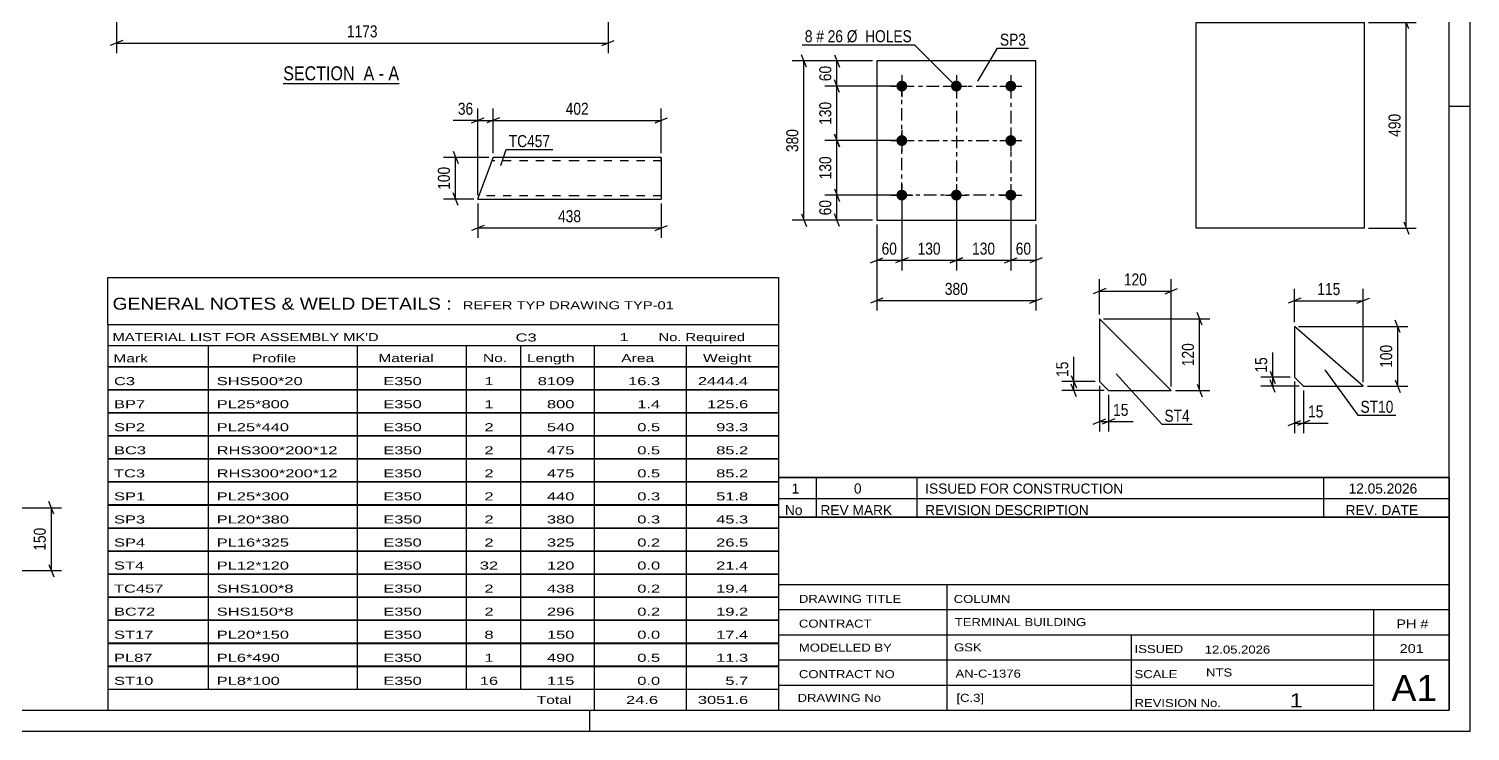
# Model space of a CAD drawing. Header units: millimetres. Extents: x 0 to 594, y 0 to 420.
# Drawn here: x 250.2 to 594, y 0 to 167.6 of the extents above; entities that cross this region are included whole.
import ezdxf

# ---------------------------------------------------------------- set-up
doc = ezdxf.new("R2010")
doc.units = ezdxf.units.MM
doc.linetypes.add('DXK_LINE_DOT2', pattern=[3.9198, 1.9599, -1.9599])
doc.linetypes.add('DXK_LINE_DOT3', pattern=[5.9187, 2.979, -0.9799, 0.9799, -0.9799])
doc.styles.add('Arial Narrow', font='ARIALN.TTF', dxfattribs={"height": 0.2})

# ---------------------------------------------------------------- blocks, each defined once
blk = doc.blocks.new('Unknown-681868596-1134')
at = {"color": 5, "linetype": 'Continuous'}
for p, q in [((594, 0), (594, 420)), ((589, 5), (589, 415)), ((594, 149), (589, 149)), ((5, 5), (589, 5)), ((384, 0), (384, 5)), ((0, 0), (594, 0))]:
    blk.add_line(p, q, dxfattribs=at)
blk = doc.blocks.new('Unknown-681868596-17 - 1250')
at = {"color": 6, "linetype": 'Continuous'}
blk.add_line((310.87, 154.53), (338.52, 154.53), dxfattribs=at)
at = {"color": 0, "linetype": 'Continuous'}
blk.add_wipeout([(328.98, 155.28), (328.98, 158.78), (310.87, 158.78), (310.87, 155.28)], dxfattribs=at)
at = {"color": 7, "linetype": 'Continuous', "style": 'Arial Narrow'}
blk.add_text('SECTION ', height=3.34, dxfattribs=at).set_placement((310.87, 155.28))
at = {"color": 0, "linetype": 'Continuous'}
blk.add_wipeout([(332.59, 155.28), (332.59, 158.78), (330.03, 158.78), (330.03, 155.28)], dxfattribs=at)
blk.add_wipeout([(334.91, 155.28), (334.91, 158.78), (333.64, 158.78), (333.64, 155.28)], dxfattribs=at)
at = {"color": 7, "linetype": 'Continuous', "style": 'Arial Narrow'}
blk.add_text('A', height=3.34, dxfattribs=at).set_placement((330.03, 155.28))
at = {"color": 0, "linetype": 'Continuous'}
blk.add_wipeout([(338.52, 155.28), (338.52, 158.78), (335.96, 158.78), (335.96, 155.28)], dxfattribs=at)
at = {"color": 7, "linetype": 'Continuous', "style": 'Arial Narrow'}
for s, p in [('A', (335.96, 155.28)), ('-', (333.64, 155.28))]:
    blk.add_text(s, height=3.34, dxfattribs=at).set_placement(p)
blk = doc.blocks.new('Part-681868596-7518 - 7517')
at = {"color": 2, "linetype": 'Continuous'}
for p, q in [((357.48, 127.37), (360.36, 135.3)), ((360.36, 135.3), (360.95, 136.9)), ((380.95, 136.9), (360.95, 136.9)), ((401.05, 136.9), (381.05, 136.9)), ((401.05, 136.9), (401.05, 126.9)), ((357.31, 126.9), (357.48, 127.37)), ((357.31, 126.9), (380.95, 126.9)), ((381.05, 126.9), (401.05, 126.9))]:
    blk.add_line(p, q, dxfattribs=at)
at = {"color": 7, "linetype": 'DXK_LINE_DOT2'}
for p, q in [((380.95, 136.1), (360.65, 136.1)), ((360.95, 136.9), (360.77, 136.43)), ((401.05, 136.1), (381.05, 136.1)), ((401.05, 136.43), (401.05, 136.9)), ((357.35, 127.02), (357.48, 127.37)), ((380.95, 127.7), (357.6, 127.7)), ((401.05, 127.7), (381.05, 127.7))]:
    blk.add_line(p, q, dxfattribs=at)
blk = doc.blocks.new('Part-681868596-5398 - 5397')
at = {"color": 2, "linetype": 'Continuous'}
for p, q in [((528.64, 120.04), (528.64, 169.04)), ((528.64, 169.04), (548.64, 169.04)), ((548.74, 169.04), (568.74, 169.04)), ((568.74, 169.04), (568.74, 120.04)), ((548.64, 120.04), (528.64, 120.04)), ((568.74, 120.04), (548.74, 120.04))]:
    blk.add_line(p, q, dxfattribs=at)
blk = doc.blocks.new('Part-681868596-5405 - 5404')
at = {"color": 2, "linetype": 'Continuous'}
for p, q in [((522.71, 81.25), (505.56, 98.39)), ((505.56, 98.39), (505.56, 83.39)), ((505.56, 83.39), (507.71, 81.25)), ((507.71, 81.25), (522.71, 81.25))]:
    blk.add_line(p, q, dxfattribs=at)
blk = doc.blocks.new('Part-681868596-5443 - 5442')
at = {"color": 2, "linetype": 'Continuous'}
for p, q in [((490.43, 159.9), (452.43, 159.9)), ((452.43, 159.9), (452.43, 121.9)), ((490.43, 121.9), (490.43, 159.9)), ((452.43, 121.9), (490.43, 121.9))]:
    blk.add_line(p, q, dxfattribs=at)
blk = doc.blocks.new('Bolt-681868596-5444 - 5442')
at = {"linetype": 'Continuous'}
for points in [[(458.43, 155.2, -1), (458.43, 152.6, -1)], [(471.43, 155.2, -1), (471.43, 152.6, -1)], [(484.43, 155.2, -1), (484.43, 152.6, -1)], [(458.43, 142.2, -1), (458.43, 139.6, -1)], [(484.43, 142.2, -1), (484.43, 139.6, -1)], [(458.43, 129.2, -1), (458.43, 126.6, -1)], [(471.43, 129.2, -1), (471.43, 126.6, -1)], [(484.43, 129.2, -1), (484.43, 126.6, -1)]]:
    blk.add_hatch(color=1, dxfattribs=at).paths.add_polyline_path(points)
at = {"color": 1, "linetype": 'Continuous'}
for p, q in [((458.43, 156.5), (458.43, 151.3)), ((471.43, 156.5), (471.43, 151.3)), ((484.43, 156.5), (484.43, 151.3)), ((455.83, 153.9), (461.03, 153.9)), ((468.83, 153.9), (474.03, 153.9)), ((481.83, 153.9), (487.03, 153.9)), ((458.43, 143.5), (458.43, 138.3)), ((484.43, 143.5), (484.43, 138.3)), ((455.83, 140.9), (461.03, 140.9)), ((481.83, 140.9), (487.03, 140.9)), ((455.83, 127.9), (461.03, 127.9)), ((458.43, 130.5), (458.43, 125.3)), ((468.83, 127.9), (474.03, 127.9)), ((471.43, 130.5), (471.43, 125.3)), ((481.83, 127.9), (487.03, 127.9)), ((484.43, 130.5), (484.43, 125.3))]:
    blk.add_line(p, q, dxfattribs=at)
blk = doc.blocks.new('Part-681868596-5488 - 5487')
at = {"color": 2, "linetype": 'Continuous'}
for p, q in [((552.08, 96.58), (552.08, 84.43)), ((568.5, 82.29), (552.08, 96.58)), ((554.22, 82.29), (552.08, 84.43)), ((554.22, 82.29), (568.5, 82.29))]:
    blk.add_line(p, q, dxfattribs=at)
blk = doc.blocks.new('Rectangle-681868596-6968 - 5442')
at = {"color": 1, "linetype": 'DXK_LINE_DOT3'}
blk.add_lwpolyline([(458.43, 153.9), (484.43, 153.9), (484.43, 127.9), (458.43, 127.9), (458.43, 153.9)], close=True, dxfattribs=at)
blk = doc.blocks.new('Line-681868596-6978 - 5442')
at = {"color": 1, "linetype": 'DXK_LINE_DOT3'}
blk.add_line((471.43, 153.9), (471.43, 127.9), dxfattribs=at)
blk = doc.blocks.new('Line-681868596-6985 - 5442')
at = {"color": 1, "linetype": 'DXK_LINE_DOT3'}
blk.add_line((458.43, 140.9), (484.43, 140.9), dxfattribs=at)
blk = doc.blocks.new('StraightDimension-681868596-10696 - 7517')
at = {"color": 7, "linetype": 'Continuous'}
for p, q in [((357.31, 125.9), (357.31, 117.68)), ((401.05, 125.9), (401.05, 117.68)), ((358.81, 120.68), (355.81, 119.48)), ((399.55, 119.48), (402.55, 120.68)), ((357.31, 120.08), (401.05, 120.08))]:
    blk.add_line(p, q, dxfattribs=at)
at = {"color": 0}
blk.add_wipeout([(382.52, 120.83), (382.52, 125.03), (375.83, 125.03), (375.83, 120.83)], dxfattribs=at)
at = {"color": 3, "style": 'Arial Narrow'}
blk.add_text('438', height=2.863, dxfattribs=at).set_placement((376.43, 121.43))
blk = doc.blocks.new('StraightDimension-681868596-7592 - 7517')
at = {"color": 7, "linetype": 'Continuous'}
for p, q in [((351.37, 138.4), (352.57, 135.4)), ((359.95, 136.9), (349.12, 136.9)), ((351.97, 126.9), (351.97, 136.9)), ((352.57, 125.4), (351.37, 128.4)), ((356.31, 126.9), (349.12, 126.9))]:
    blk.add_line(p, q, dxfattribs=at)
at = {"color": 0}
blk.add_wipeout([(351.22, 135.24), (347.02, 135.24), (347.02, 128.56), (351.22, 128.56)], dxfattribs=at)
at = {"color": 3, "style": 'Arial Narrow'}
blk.add_text('100', height=2.863, rotation=90.0002, dxfattribs=at).set_placement((350.62, 129.16))
blk = doc.blocks.new('StraightDimension-681868596-10605 - 7517')
at = {"color": 7, "linetype": 'Continuous'}
for p, q in [((360.95, 137.9), (360.95, 148.57)), ((401.05, 137.9), (401.05, 148.57)), ((362.45, 146.32), (359.45, 145.12)), ((360.95, 145.72), (401.05, 145.72)), ((399.55, 145.12), (402.55, 146.32))]:
    blk.add_line(p, q, dxfattribs=at)
at = {"color": 0}
blk.add_wipeout([(384.34, 146.47), (384.34, 150.67), (377.65, 150.67), (377.65, 146.47)], dxfattribs=at)
at = {"color": 3, "style": 'Arial Narrow'}
blk.add_text('402', height=2.863, dxfattribs=at).set_placement((378.25, 147.07))
blk = doc.blocks.new('StraightDimension-681868596-10606 - 7517')
at = {"color": 7, "linetype": 'Continuous'}
for p, q in [((357.31, 127.9), (357.31, 148.57)), ((360.95, 137.9), (360.95, 148.57)), ((355.81, 145.12), (358.81, 146.32)), ((357.31, 145.72), (360.95, 145.72)), ((362.45, 146.32), (359.45, 145.12))]:
    blk.add_line(p, q, dxfattribs=at)
at = {"color": 0}
blk.add_wipeout([(356.78, 146.47), (356.78, 150.67), (351.92, 150.67), (351.92, 146.47)], dxfattribs=at)
at = {"color": 7, "linetype": 'Continuous'}
blk.add_line((357.31, 145.72), (351.4, 145.72), dxfattribs=at)
blk.add_line((357.31, 145.72), (351.4, 145.72), dxfattribs=at)
at = {"color": 3, "style": 'Arial Narrow'}
blk.add_text('36', height=2.863, dxfattribs=at).set_placement((352.52, 147.07))
blk = doc.blocks.new('StraightDimension-681868596-1615 - 1250')
at = {"color": 7, "linetype": 'Continuous'}
for p, q in [((271.08, 242.88), (271.08, 161.78)), ((388.34, 242.88), (388.34, 161.78)), ((272.58, 164.78), (269.58, 163.58)), ((271.08, 164.18), (388.34, 164.18)), ((386.84, 163.58), (389.84, 164.78))]:
    blk.add_line(p, q, dxfattribs=at)
at = {"color": 0}
blk.add_wipeout([(333.97, 164.93), (333.97, 169.13), (325.45, 169.13), (325.45, 164.93)], dxfattribs=at)
at = {"color": 3, "style": 'Arial Narrow'}
blk.add_text('1173', height=2.863, dxfattribs=at).set_placement((326.05, 165.53))
blk = doc.blocks.new('StraightDimension-681868596-5755 - 5397')
at = {"color": 7, "linetype": 'Continuous'}
for p, q in [((569.74, 169.04), (581.14, 169.04)), ((579.34, 167.54), (578.14, 170.54)), ((578.74, 120.04), (578.74, 169.04)), ((578.14, 121.54), (579.34, 118.54)), ((569.74, 120.04), (581.14, 120.04))]:
    blk.add_line(p, q, dxfattribs=at)
at = {"color": 0}
blk.add_wipeout([(577.99, 147.89), (573.79, 147.89), (573.79, 141.2), (577.99, 141.2)], dxfattribs=at)
at = {"color": 3, "style": 'Arial Narrow'}
blk.add_text('490', height=2.863, rotation=90.0002, dxfattribs=at).set_placement((577.39, 141.8))
blk = doc.blocks.new('StraightDimension-681868596-5771 - 5404')
at = {"color": 7, "linetype": 'Continuous'}
for p, q in [((504.56, 83.39), (496.61, 83.39)), ((498.86, 84.89), (500.06, 81.89)), ((500.06, 79.75), (498.86, 82.75)), ((499.46, 81.25), (499.46, 83.39)), ((506.71, 81.25), (496.61, 81.25))]:
    blk.add_line(p, q, dxfattribs=at)
at = {"color": 0}
blk.add_wipeout([(498.71, 88.77), (494.51, 88.77), (494.51, 83.92), (498.71, 83.92)], dxfattribs=at)
at = {"color": 7, "linetype": 'Continuous'}
blk.add_line((499.46, 83.39), (499.46, 89.3), dxfattribs=at)
blk.add_line((499.46, 83.39), (499.46, 89.3), dxfattribs=at)
at = {"color": 3, "style": 'Arial Narrow'}
blk.add_text('15', height=2.863, rotation=90.0002, dxfattribs=at).set_placement((498.11, 84.52))
blk = doc.blocks.new('StraightDimension-681868596-5763 - 5404')
at = {"color": 7, "linetype": 'Continuous'}
for p, q in [((505.56, 82.39), (505.56, 71.48)), ((507.71, 80.25), (507.71, 71.48)), ((504.06, 73.28), (507.06, 74.48)), ((505.56, 73.88), (507.71, 73.88)), ((509.21, 74.48), (506.21, 73.28))]:
    blk.add_line(p, q, dxfattribs=at)
at = {"color": 0}
blk.add_wipeout([(513.09, 74.63), (513.09, 78.83), (508.23, 78.83), (508.23, 74.63)], dxfattribs=at)
at = {"color": 7, "linetype": 'Continuous'}
blk.add_line((507.71, 73.88), (513.61, 73.88), dxfattribs=at)
blk.add_line((507.71, 73.88), (513.61, 73.88), dxfattribs=at)
at = {"color": 3, "style": 'Arial Narrow'}
blk.add_text('15', height=2.863, dxfattribs=at).set_placement((508.83, 75.23))
blk = doc.blocks.new('StraightDimension-681868596-5775 - 5404')
at = {"color": 7, "linetype": 'Continuous'}
for p, q in [((530.06, 96.89), (528.86, 99.89)), ((506.56, 98.39), (531.86, 98.39)), ((529.46, 81.25), (529.46, 98.39)), ((528.86, 82.75), (530.06, 79.75)), ((523.71, 81.25), (531.86, 81.25))]:
    blk.add_line(p, q, dxfattribs=at)
at = {"color": 0}
blk.add_wipeout([(528.71, 93.16), (524.51, 93.16), (524.51, 86.48), (528.71, 86.48)], dxfattribs=at)
at = {"color": 3, "style": 'Arial Narrow'}
blk.add_text('120', height=2.863, rotation=90.0002, dxfattribs=at).set_placement((528.11, 87.08))
blk = doc.blocks.new('StraightDimension-681868596-5767 - 5404')
at = {"color": 7, "linetype": 'Continuous'}
for p, q in [((505.56, 99.39), (505.56, 107.83)), ((522.71, 82.25), (522.71, 107.83)), ((507.06, 105.58), (504.06, 104.38)), ((505.56, 104.98), (522.71, 104.98)), ((521.21, 104.38), (524.21, 105.58))]:
    blk.add_line(p, q, dxfattribs=at)
at = {"color": 0}
blk.add_wipeout([(517.48, 105.73), (517.48, 109.93), (510.79, 109.93), (510.79, 105.73)], dxfattribs=at)
at = {"color": 3, "style": 'Arial Narrow'}
blk.add_text('120', height=2.863, dxfattribs=at).set_placement((511.39, 106.33))
blk = doc.blocks.new('StraightDimension-681868596-12183 - 5442')
at = {"color": 7, "linetype": 'Continuous'}
for p, q in [((443.55, 152.4), (442.35, 155.4)), ((457.43, 153.9), (440.1, 153.9)), ((442.95, 140.9), (442.95, 153.9)), ((442.35, 142.4), (443.55, 139.4)), ((457.43, 140.9), (440.1, 140.9))]:
    blk.add_line(p, q, dxfattribs=at)
at = {"color": 0}
blk.add_wipeout([(442.2, 150.74), (438, 150.74), (438, 144.06), (442.2, 144.06)], dxfattribs=at)
at = {"color": 3, "style": 'Arial Narrow'}
blk.add_text('130', height=2.863, rotation=90.0002, dxfattribs=at).set_placement((441.6, 144.66))
blk = doc.blocks.new('StraightDimension-681868596-5839 - 5442')
at = {"color": 7, "linetype": 'Continuous'}
for p, q in [((484.43, 126.9), (484.43, 109.94)), ((490.43, 120.9), (490.43, 109.94)), ((482.93, 111.74), (485.93, 112.94)), ((484.43, 112.34), (490.43, 112.34)), ((491.93, 112.94), (488.93, 111.74))]:
    blk.add_line(p, q, dxfattribs=at)
at = {"color": 0}
blk.add_wipeout([(489.86, 113.09), (489.86, 117.29), (485, 117.29), (485, 113.09)], dxfattribs=at)
at = {"color": 3, "style": 'Arial Narrow'}
blk.add_text('60', height=2.863, dxfattribs=at).set_placement((485.6, 113.69))
blk = doc.blocks.new('StraightDimension-681868596-5819 - 5442')
at = {"color": 7, "linetype": 'Continuous'}
for p, q in [((451.43, 159.9), (440.1, 159.9)), ((442.35, 161.4), (443.55, 158.4)), ((442.95, 153.9), (442.95, 159.9)), ((443.55, 152.4), (442.35, 155.4)), ((457.43, 153.9), (440.1, 153.9))]:
    blk.add_line(p, q, dxfattribs=at)
at = {"color": 0}
blk.add_wipeout([(442.2, 159.33), (438, 159.33), (438, 154.47), (442.2, 154.47)], dxfattribs=at)
at = {"color": 3, "style": 'Arial Narrow'}
blk.add_text('60', height=2.863, rotation=90.0002, dxfattribs=at).set_placement((441.6, 155.07))
blk = doc.blocks.new('StraightDimension-681868596-5822 - 5442')
at = {"color": 7, "linetype": 'Continuous'}
for p, q in [((457.43, 127.9), (440.1, 127.9)), ((442.35, 129.4), (443.55, 126.4)), ((442.95, 121.9), (442.95, 127.9)), ((451.43, 121.9), (440.1, 121.9)), ((443.55, 120.4), (442.35, 123.4))]:
    blk.add_line(p, q, dxfattribs=at)
at = {"color": 0}
blk.add_wipeout([(442.2, 127.33), (438, 127.33), (438, 122.47), (442.2, 122.47)], dxfattribs=at)
at = {"color": 3, "style": 'Arial Narrow'}
blk.add_text('60', height=2.863, rotation=90.0002, dxfattribs=at).set_placement((441.6, 123.07))
blk = doc.blocks.new('StraightDimension-681868596-5835 - 5442')
at = {"color": 7, "linetype": 'Continuous'}
for p, q in [((451.43, 159.9), (432.23, 159.9)), ((435.68, 158.4), (434.48, 161.4)), ((435.08, 121.9), (435.08, 159.9)), ((451.43, 121.9), (432.23, 121.9)), ((434.48, 123.4), (435.68, 120.4))]:
    blk.add_line(p, q, dxfattribs=at)
at = {"color": 0}
blk.add_wipeout([(434.33, 144.24), (430.13, 144.24), (430.13, 137.56), (434.33, 137.56)], dxfattribs=at)
at = {"color": 3, "style": 'Arial Narrow'}
blk.add_text('380', height=2.863, rotation=90.0002, dxfattribs=at).set_placement((433.73, 138.16))
blk = doc.blocks.new('StraightDimension-681868596-5842 - 5442')
at = {"color": 7, "linetype": 'Continuous'}
for p, q in [((458.43, 126.9), (458.43, 109.94)), ((452.43, 120.9), (452.43, 109.94)), ((450.93, 111.74), (453.93, 112.94)), ((452.43, 112.34), (458.43, 112.34)), ((459.93, 112.94), (456.93, 111.74))]:
    blk.add_line(p, q, dxfattribs=at)
at = {"color": 0}
blk.add_wipeout([(457.86, 113.09), (457.86, 117.29), (453, 117.29), (453, 113.09)], dxfattribs=at)
at = {"color": 3, "style": 'Arial Narrow'}
blk.add_text('60', height=2.863, dxfattribs=at).set_placement((453.6, 113.69))
blk = doc.blocks.new('StraightDimension-681868596-5855 - 5442')
at = {"color": 7, "linetype": 'Continuous'}
for p, q in [((452.43, 120.9), (452.43, 100.33)), ((490.43, 120.9), (490.43, 100.33)), ((453.93, 103.33), (450.93, 102.13)), ((488.93, 102.13), (491.93, 103.33)), ((452.43, 102.73), (490.43, 102.73))]:
    blk.add_line(p, q, dxfattribs=at)
at = {"color": 0}
blk.add_wipeout([(474.77, 103.48), (474.77, 107.68), (468.09, 107.68), (468.09, 103.48)], dxfattribs=at)
at = {"color": 3, "style": 'Arial Narrow'}
blk.add_text('380', height=2.863, dxfattribs=at).set_placement((468.69, 104.08))
blk = doc.blocks.new('StraightDimension-681868596-12181 - 5442')
at = {"color": 7, "linetype": 'Continuous'}
for p, q in [((443.55, 139.4), (442.35, 142.4)), ((457.43, 140.9), (440.1, 140.9)), ((442.95, 127.9), (442.95, 140.9)), ((457.43, 127.9), (440.1, 127.9)), ((442.35, 129.4), (443.55, 126.4))]:
    blk.add_line(p, q, dxfattribs=at)
at = {"color": 0}
blk.add_wipeout([(442.2, 137.74), (438, 137.74), (438, 131.06), (442.2, 131.06)], dxfattribs=at)
at = {"color": 3, "style": 'Arial Narrow'}
blk.add_text('130', height=2.863, rotation=90.0002, dxfattribs=at).set_placement((441.6, 131.66))
blk = doc.blocks.new('StraightDimension-681868596-12185 - 5442')
at = {"color": 7, "linetype": 'Continuous'}
for p, q in [((458.43, 126.9), (458.43, 109.94)), ((471.43, 126.9), (471.43, 109.94)), ((459.93, 112.94), (456.93, 111.74)), ((458.43, 112.34), (471.43, 112.34)), ((469.93, 111.74), (472.93, 112.94))]:
    blk.add_line(p, q, dxfattribs=at)
at = {"color": 0}
blk.add_wipeout([(468.27, 113.09), (468.27, 117.29), (461.59, 117.29), (461.59, 113.09)], dxfattribs=at)
at = {"color": 3, "style": 'Arial Narrow'}
blk.add_text('130', height=2.863, dxfattribs=at).set_placement((462.19, 113.69))
blk = doc.blocks.new('StraightDimension-681868596-12187 - 5442')
at = {"color": 7, "linetype": 'Continuous'}
for p, q in [((471.43, 126.9), (471.43, 109.94)), ((484.43, 126.9), (484.43, 109.94)), ((472.93, 112.94), (469.93, 111.74)), ((471.43, 112.34), (484.43, 112.34)), ((482.93, 111.74), (485.93, 112.94))]:
    blk.add_line(p, q, dxfattribs=at)
at = {"color": 0}
blk.add_wipeout([(481.27, 113.09), (481.27, 117.29), (474.59, 117.29), (474.59, 113.09)], dxfattribs=at)
at = {"color": 3, "style": 'Arial Narrow'}
blk.add_text('130', height=2.863, dxfattribs=at).set_placement((475.19, 113.69))
blk = doc.blocks.new('StraightDimension-681868596-7760 - 5464')
at = {"color": 7, "linetype": 'Continuous'}
for p, q in [((223.48, 53.3), (257.97, 53.3)), ((256.17, 51.8), (254.97, 54.8)), ((255.57, 38.3), (255.57, 53.3)), ((236.48, 38.3), (257.97, 38.3)), ((254.97, 39.8), (256.17, 36.8))]:
    blk.add_line(p, q, dxfattribs=at)
at = {"color": 0}
blk.add_wipeout([(254.82, 49.15), (250.62, 49.15), (250.62, 42.46), (254.82, 42.46)], dxfattribs=at)
at = {"color": 3, "style": 'Arial Narrow'}
blk.add_text('150', height=2.863, rotation=90.0002, dxfattribs=at).set_placement((254.22, 43.06))
blk = doc.blocks.new('StraightDimension-681868596-5895 - 5487')
at = {"color": 7, "linetype": 'Continuous'}
for p, q in [((551.08, 84.43), (544.06, 84.43)), ((546.31, 85.93), (547.51, 82.93)), ((547.51, 80.79), (546.31, 83.79)), ((546.91, 82.29), (546.91, 84.43)), ((553.22, 82.29), (544.06, 82.29))]:
    blk.add_line(p, q, dxfattribs=at)
at = {"color": 0}
blk.add_wipeout([(546.16, 89.81), (541.96, 89.81), (541.96, 84.96), (546.16, 84.96)], dxfattribs=at)
at = {"color": 7, "linetype": 'Continuous'}
blk.add_line((546.91, 84.43), (546.91, 90.34), dxfattribs=at)
blk.add_line((546.91, 84.43), (546.91, 90.34), dxfattribs=at)
at = {"color": 3, "style": 'Arial Narrow'}
blk.add_text('15', height=2.863, rotation=90.0002, dxfattribs=at).set_placement((545.56, 85.56))
blk = doc.blocks.new('StraightDimension-681868596-5887 - 5487')
at = {"color": 7, "linetype": 'Continuous'}
for p, q in [((552.08, 83.43), (552.08, 71.1)), ((554.22, 81.29), (554.22, 71.1)), ((550.58, 72.9), (553.58, 74.1)), ((552.08, 73.5), (554.22, 73.5)), ((555.72, 74.1), (552.72, 72.9))]:
    blk.add_line(p, q, dxfattribs=at)
at = {"color": 0}
blk.add_wipeout([(559.6, 74.25), (559.6, 78.45), (554.74, 78.45), (554.74, 74.25)], dxfattribs=at)
at = {"color": 7, "linetype": 'Continuous'}
blk.add_line((554.22, 73.5), (560.12, 73.5), dxfattribs=at)
blk.add_line((554.22, 73.5), (560.12, 73.5), dxfattribs=at)
at = {"color": 3, "style": 'Arial Narrow'}
blk.add_text('15', height=2.863, dxfattribs=at).set_placement((555.34, 74.85))
blk = doc.blocks.new('StraightDimension-681868596-5899 - 5487')
at = {"color": 7, "linetype": 'Continuous'}
for p, q in [((553.08, 96.58), (579.14, 96.58)), ((577.34, 95.08), (576.14, 98.08)), ((576.74, 82.29), (576.74, 96.58)), ((576.14, 83.79), (577.34, 80.79)), ((569.5, 82.29), (579.14, 82.29))]:
    blk.add_line(p, q, dxfattribs=at)
at = {"color": 0}
blk.add_wipeout([(575.99, 92.77), (571.79, 92.77), (571.79, 86.09), (575.99, 86.09)], dxfattribs=at)
at = {"color": 3, "style": 'Arial Narrow'}
blk.add_text('100', height=2.863, rotation=90.0002, dxfattribs=at).set_placement((575.39, 86.69))
blk = doc.blocks.new('StraightDimension-681868596-5891 - 5487')
at = {"color": 7, "linetype": 'Continuous'}
for p, q in [((553.58, 103.3), (550.58, 102.1)), ((552.08, 97.58), (552.08, 105.55)), ((567, 102.1), (570, 103.3)), ((568.5, 83.29), (568.5, 105.55)), ((552.08, 102.7), (568.5, 102.7))]:
    blk.add_line(p, q, dxfattribs=at)
at = {"color": 0}
blk.add_wipeout([(563.63, 103.45), (563.63, 107.65), (556.95, 107.65), (556.95, 103.45)], dxfattribs=at)
at = {"color": 3, "style": 'Arial Narrow'}
blk.add_text('115', height=2.863, dxfattribs=at).set_placement((557.55, 104.05))
blk = doc.blocks.new('Unknown-681868596-14593')
at = {"color": 7, "linetype": 'Continuous'}
for p, q in [((269, 108.25), (429, 108.25)), ((269, 97), (269, 108.25)), ((429, 108.25), (429, 97)), ((269, 97), (429, 97)), ((269, 97), (269, 92)), ((429, 97), (429, 92)), ((269, 92), (429, 92)), ((269, 92), (269, 87)), ((293, 92), (293, 87)), ((328.5, 92), (328.5, 87)), ((354.5, 92), (354.5, 87)), ((367.5, 92), (367.5, 87)), ((385, 92), (385, 87)), ((407, 92), (407, 87)), ((429, 92), (429, 87)), ((269, 87), (429, 87)), ((269, 86.95), (269, 81.55)), ((269, 86.95), (429, 86.95)), ((293, 87), (293, 81.5)), ((328.5, 87), (328.5, 81.5)), ((354.5, 87), (354.5, 81.5)), ((367.5, 87), (367.5, 81.5)), ((385, 87), (385, 81.5)), ((407, 87), (407, 81.5)), ((429, 86.95), (429, 81.55)), ((269, 81.55), (429, 81.55)), ((269, 81.45), (269, 76.05)), ((269, 81.45), (429, 81.45)), ((293, 81.5), (293, 76)), ((328.5, 81.5), (328.5, 76)), ((354.5, 81.5), (354.5, 76)), ((367.5, 81.5), (367.5, 76)), ((385, 81.5), (385, 76)), ((407, 81.5), (407, 76)), ((429, 81.45), (429, 76.05)), ((269, 76.05), (429, 76.05)), ((269, 75.95), (269, 70.55)), ((269, 75.95), (429, 75.95)), ((293, 76), (293, 70.5)), ((328.5, 76), (328.5, 70.5)), ((354.5, 76), (354.5, 70.5)), ((367.5, 76), (367.5, 70.5)), ((385, 76), (385, 70.5)), ((407, 76), (407, 70.5)), ((429, 75.95), (429, 70.55)), ((269, 70.55), (429, 70.55)), ((269, 70.45), (269, 65.05)), ((269, 70.45), (429, 70.45)), ((293, 70.5), (293, 65)), ((328.5, 70.5), (328.5, 65)), ((354.5, 70.5), (354.5, 65)), ((367.5, 70.5), (367.5, 65)), ((385, 70.5), (385, 65)), ((407, 70.5), (407, 65)), ((429, 70.45), (429, 65.05)), ((269, 65.05), (429, 65.05)), ((269, 64.95), (269, 59.55)), ((269, 64.95), (429, 64.95)), ((293, 65), (293, 59.5)), ((328.5, 65), (328.5, 59.5)), ((354.5, 65), (354.5, 59.5)), ((367.5, 65), (367.5, 59.5)), ((385, 65), (385, 59.5)), ((407, 65), (407, 59.5)), ((429, 64.95), (429, 59.55)), ((269, 59.55), (429, 59.55)), ((269, 59.45), (269, 54.05)), ((269, 59.45), (429, 59.45)), ((293, 59.5), (293, 54)), ((328.5, 59.5), (328.5, 54)), ((354.5, 59.5), (354.5, 54)), ((367.5, 59.5), (367.5, 54)), ((385, 59.5), (385, 54)), ((407, 59.5), (407, 54)), ((429, 59.45), (429, 54.05)), ((269, 54.05), (429, 54.05)), ((269, 53.95), (269, 48.55)), ((269, 53.95), (429, 53.95)), ((293, 54), (293, 48.5)), ((328.5, 54), (328.5, 48.5)), ((354.5, 54), (354.5, 48.5)), ((367.5, 54), (367.5, 48.5)), ((385, 54), (385, 48.5)), ((407, 54), (407, 48.5)), ((429, 53.95), (429, 48.55)), ((269, 48.55), (429, 48.55)), ((269, 48.45), (269, 43.05)), ((269, 48.45), (429, 48.45)), ((293, 48.5), (293, 43)), ((328.5, 48.5), (328.5, 43)), ((354.5, 48.5), (354.5, 43)), ((367.5, 48.5), (367.5, 43)), ((385, 48.5), (385, 43)), ((407, 48.5), (407, 43)), ((429, 48.45), (429, 43.05)), ((269, 43.05), (429, 43.05)), ((269, 42.95), (269, 37.55)), ((269, 42.95), (429, 42.95)), ((293, 43), (293, 37.5)), ((328.5, 43), (328.5, 37.5)), ((354.5, 43), (354.5, 37.5)), ((367.5, 43), (367.5, 37.5)), ((385, 43), (385, 37.5)), ((407, 43), (407, 37.5)), ((429, 42.95), (429, 37.55)), ((269, 37.55), (429, 37.55)), ((269, 37.45), (269, 32.05)), ((269, 37.45), (429, 37.45)), ((293, 37.5), (293, 32)), ((328.5, 37.5), (328.5, 32)), ((354.5, 37.5), (354.5, 32)), ((367.5, 37.5), (367.5, 32)), ((385, 37.5), (385, 32)), ((407, 37.5), (407, 32)), ((429, 37.45), (429, 32.05)), ((269, 32.05), (429, 32.05)), ((269, 31.95), (269, 26.55)), ((269, 31.95), (429, 31.95)), ((293, 32), (293, 26.5)), ((328.5, 32), (328.5, 26.5)), ((354.5, 32), (354.5, 26.5)), ((367.5, 32), (367.5, 26.5)), ((385, 32), (385, 26.5)), ((407, 32), (407, 26.5)), ((429, 31.95), (429, 26.55)), ((269, 26.55), (429, 26.55)), ((269, 26.45), (269, 21.05)), ((269, 26.45), (429, 26.45)), ((293, 26.5), (293, 21)), ((328.5, 26.5), (328.5, 21)), ((354.5, 26.5), (354.5, 21)), ((367.5, 26.5), (367.5, 21)), ((385, 26.5), (385, 21)), ((407, 26.5), (407, 21)), ((429, 26.45), (429, 21.05)), ((269, 21.05), (429, 21.05)), ((269, 20.95), (269, 15.55)), ((269, 20.95), (429, 20.95)), ((293, 21), (293, 15.5)), ((328.5, 21), (328.5, 15.5)), ((354.5, 21), (354.5, 15.5)), ((367.5, 21), (367.5, 15.5)), ((385, 21), (385, 15.5)), ((407, 21), (407, 15.5)), ((429, 20.95), (429, 15.55)), ((269, 15.55), (429, 15.55)), ((269, 15.45), (269, 10.05)), ((269, 15.45), (429, 15.45)), ((293, 15.5), (293, 10)), ((328.5, 15.5), (328.5, 10)), ((354.5, 15.5), (354.5, 10)), ((367.5, 15.5), (367.5, 10)), ((385, 15.5), (385, 10)), ((407, 15.5), (407, 10)), ((429, 15.45), (429, 10.05)), ((269, 10.05), (429, 10.05)), ((269, 10), (429, 10)), ((269, 10), (269, 5)), ((385, 10), (385, 5)), ((407, 10), (407, 5)), ((429, 10), (429, 5)), ((269, 5), (429, 5))]:
    blk.add_line(p, q, dxfattribs=at)
at = {"color": 7, "style": 'Arial Narrow'}
for s, height, width, p in [('GENERAL NOTES & WELD DETAILS :', 2.8633, 1.4, (270.15, 100.56)), ('REFER TYP DRAWING TYP-01', 1.9089, 1.6, (353.7, 100.66)), ("MATERIAL LIST FOR ASSEMBLY MK'D", 1.9089, 1.6, (270.15, 93.06)), ('C3', 1.909, 1.794707, (366.29, 92.97)), ('1', 1.91, 1.794707, (391.08, 93.06)), ('No. Required', 1.9089, 1.6, (400.41, 93.06)), ('Mark', 1.909, 1.7, (270.34, 88)), ('Profile', 1.909, 1.7, (303.41, 88)), ('Material', 1.909, 1.7, (333.54, 88.06)), ('No.', 1.909, 1.7, (358.5, 88.06)), ('Length', 1.909, 1.7, (369, 88.06)), ('Area', 1.909, 1.7, (391.5, 88.06)), ('Weight', 1.909, 1.7, (411, 88.06))]:
    blk.add_text(s, height=height, dxfattribs=dict(at, width=width)).set_placement(p)
at = {"color": 7, "linetype": 'Continuous', "style": 'Arial Narrow'}
for s, height, width, p in [('C3', 1.909, 1.794707, (270.5, 82.56)), ('SHS500*20', 1.909, 1.794707, (295, 82.56)), ('E350', 1.909, 1.794707, (334.74, 82.56)), ('1', 1.91, 1.794707, (358.86, 82.56)), ('8109', 1.909, 1.794707, (371.58, 82.56)), ('16.3', 1.909, 1.794707, (393.13, 82.56)), ('2444.4', 1.909, 1.794707, (409.77, 82.56)), ('BP7', 1.909, 1.794707, (270.5, 77.06)), ('PL25*800', 1.909, 1.794707, (295, 77.06)), ('E350', 1.909, 1.794707, (334.74, 77.06)), ('1', 1.91, 1.794707, (358.86, 77.06)), ('800', 1.909, 1.794707, (373.77, 77.06)), ('1.4', 1.909, 1.794707, (395.32, 77.06)), ('125.6', 1.909, 1.794707, (411.96, 77.06)), ('SP2', 1.909, 1.794707, (270.5, 71.56)), ('PL25*440', 1.909, 1.794707, (295, 71.56)), ('E350', 1.909, 1.794707, (334.74, 71.56)), ('2', 1.91, 1.794707, (358.86, 71.56)), ('540', 1.909, 1.794707, (373.77, 71.56)), ('0.5', 1.909, 1.794707, (395.32, 71.56)), ('93.3', 1.909, 1.794707, (414.14, 71.56)), ('BC3', 1.909, 1.794707, (270.5, 66.06)), ('RHS300*200*12', 1.9089, 1.794707, (295, 66.06)), ('E350', 1.909, 1.794707, (334.74, 66.06)), ('2', 1.91, 1.794707, (358.86, 66.06)), ('475', 1.909, 1.794707, (373.77, 66.06)), ('0.5', 1.909, 1.794707, (395.32, 66.06)), ('85.2', 1.909, 1.794707, (414.14, 66.06)), ('TC3', 1.909, 1.794707, (270.5, 60.56)), ('RHS300*200*12', 1.9089, 1.794707, (295, 60.56)), ('E350', 1.909, 1.794707, (334.74, 60.56)), ('2', 1.91, 1.794707, (358.86, 60.56)), ('475', 1.909, 1.794707, (373.77, 60.56)), ('0.5', 1.909, 1.794707, (395.32, 60.56)), ('85.2', 1.909, 1.794707, (414.14, 60.56)), ('SP1', 1.909, 1.794707, (270.5, 55.06)), ('PL25*300', 1.909, 1.794707, (295, 55.06)), ('E350', 1.909, 1.794707, (334.74, 55.06)), ('2', 1.91, 1.794707, (358.86, 55.06)), ('440', 1.909, 1.794707, (373.77, 55.06)), ('0.3', 1.909, 1.794707, (395.32, 55.06)), ('51.8', 1.909, 1.794707, (414.14, 55.06)), ('SP3', 1.909, 1.794707, (270.5, 49.56)), ('PL20*380', 1.909, 1.794707, (295, 49.56)), ('E350', 1.909, 1.794707, (334.74, 49.56)), ('2', 1.91, 1.794707, (358.86, 49.56)), ('380', 1.909, 1.794707, (373.77, 49.56)), ('0.3', 1.909, 1.794707, (395.32, 49.56)), ('45.3', 1.909, 1.794707, (414.14, 49.56)), ('SP4', 1.909, 1.794707, (270.5, 44.06)), ('PL16*325', 1.909, 1.794707, (295, 44.06)), ('E350', 1.909, 1.794707, (334.74, 44.06)), ('2', 1.91, 1.794707, (358.86, 44.06)), ('325', 1.909, 1.794707, (373.77, 44.06)), ('0.2', 1.909, 1.794707, (395.32, 44.06)), ('26.5', 1.909, 1.794707, (414.14, 44.06)), ('ST4', 1.909, 1.794707, (270.5, 38.56)), ('PL12*120', 1.909, 1.794707, (295, 38.56)), ('E350', 1.909, 1.794707, (334.74, 38.56)), ('32', 1.909, 1.794707, (357.76, 38.56)), ('120', 1.909, 1.794707, (373.77, 38.56)), ('0.0', 1.909, 1.794707, (395.32, 38.56)), ('21.4', 1.909, 1.794707, (414.14, 38.56)), ('TC457', 1.909, 1.794707, (270.5, 33.06)), ('SHS100*8', 1.909, 1.794707, (295, 33.06)), ('E350', 1.909, 1.794707, (334.74, 33.06)), ('2', 1.91, 1.794707, (358.86, 33.06)), ('438', 1.909, 1.794707, (373.77, 33.06)), ('0.2', 1.909, 1.794707, (395.32, 33.06)), ('19.4', 1.909, 1.794707, (414.14, 33.06)), ('BC72', 1.909, 1.794707, (270.5, 27.56)), ('SHS150*8', 1.909, 1.794707, (295, 27.56)), ('E350', 1.909, 1.794707, (334.74, 27.56)), ('2', 1.91, 1.794707, (358.86, 27.56)), ('296', 1.909, 1.794707, (373.77, 27.56)), ('0.2', 1.909, 1.794707, (395.32, 27.56)), ('19.2', 1.909, 1.794707, (414.14, 27.56)), ('ST17', 1.909, 1.794707, (270.5, 22.06)), ('PL20*150', 1.909, 1.794707, (295, 22.06)), ('E350', 1.909, 1.794707, (334.74, 22.06)), ('8', 1.91, 1.794707, (358.86, 22.06)), ('150', 1.909, 1.794707, (373.77, 22.06)), ('0.0', 1.909, 1.794707, (395.32, 22.06)), ('17.4', 1.909, 1.794707, (414.14, 22.06)), ('PL87', 1.909, 1.794707, (270.5, 16.56)), ('PL6*490', 1.909, 1.794707, (295, 16.56)), ('E350', 1.909, 1.794707, (334.74, 16.56)), ('1', 1.91, 1.794707, (358.86, 16.56)), ('490', 1.909, 1.794707, (373.77, 16.56)), ('0.5', 1.909, 1.794707, (395.32, 16.56)), ('11.3', 1.909, 1.794707, (414.14, 16.56)), ('ST10', 1.909, 1.794707, (270.5, 11.06)), ('PL8*100', 1.909, 1.794707, (295, 11.06)), ('E350', 1.909, 1.794707, (334.74, 11.06)), ('16', 1.909, 1.794707, (357.76, 11.06)), ('115', 1.909, 1.794707, (373.77, 11.06)), ('0.0', 1.909, 1.794707, (395.32, 11.06)), ('5.7', 1.909, 1.794707, (416.33, 11.06)), ('Total', 1.909, 1.7, (371.33, 6.5)), ('24.6', 1.909, 1.794707, (392.64, 6.5)), ('3051.6', 1.909, 1.794707, (409.77, 6.5))]:
    blk.add_text(s, height=height, dxfattribs=dict(at, width=width)).set_placement(p)
blk = doc.blocks.new('Unknown-681868596-14592')
at = {"color": 7, "linetype": 'Continuous'}
for p, q in [((429, 60.55), (589, 60.55)), ((589, 60.55), (429, 60.55)), ((429, 60.55), (429, 55.55)), ((438, 60.55), (438, 55.55)), ((462, 60.55), (462, 55.55)), ((559, 60.55), (559, 55.55)), ((589, 60.55), (589, 55.55)), ((429, 55.55), (589, 55.55)), ((429, 55.55), (429, 51.05)), ((429, 55.55), (589, 55.55)), ((438, 55.55), (438, 51.05)), ((462, 55.55), (462, 51.05)), ((559, 55.55), (559, 51.05)), ((589, 55.55), (589, 51.05)), ((589, 51.05), (429, 51.05))]:
    blk.add_line(p, q, dxfattribs=at)
at = {"color": 7, "linetype": 'Continuous', "style": 'Arial Narrow'}
for s, height, width, p in [('1', 2.39, 1.196471, (432.16, 56.7)), ('0', 2.39, 1.196471, (447, 56.7)), ('ISSUED FOR CONSTRUCTION', 2.3861, 1.196471, (464, 56.7)), ('12.05.2026', 2.386, 1.196471, (565, 56.7)), ('No', 2.386, 1.2, (430.54, 51.55)), ('REV MARK', 2.386, 1.2, (439, 51.55)), ('REVISION DESCRIPTION', 2.3861, 1.2, (464, 51.55)), ('REV. DATE', 2.386, 1.2, (564.28, 51.55))]:
    blk.add_text(s, height=height, dxfattribs=dict(at, width=width)).set_placement(p)
blk = doc.blocks.new('Unknown-681868596-14591')
at = {"color": 7, "linetype": 'Continuous'}
for p, q in [((429, 51.05), (429, 5)), ((429, 51.05), (589, 51.05)), ((589, 51), (589, 5)), ((429, 35), (589, 35)), ((469.14, 35), (469.14, 5)), ((429, 29), (589, 29)), ((571, 5.05), (571, 29.05)), ((429, 23), (589, 23)), ((513.14, 23), (513.14, 5)), ((429, 17), (589, 17)), ((429, 11), (571, 11)), ((429, 5), (589, 5))]:
    blk.add_line(p, q, dxfattribs=at)
at = {"color": 7, "style": 'Arial Narrow'}
for s, height, width, p in [('DRAWING TITLE', 1.9089, 1.425378, (433.88, 30.61)), ('COLUMN', 1.909, 1.425378, (470.81, 30.59)), ('CONTRACT', 1.909, 1.425378, (433.88, 24.71)), ('TERMINAL BUILDING', 1.9089, 1.425378, (471.06, 25.07)), ('MODELLED BY', 1.9089, 1.425378, (433.88, 18.98)), ('GSK', 1.909, 1.425378, (470.88, 19.04)), ('ISSUED', 1.909, 1.425378, (513.94, 18.64)), ('12.05.2026', 1.909, 1.425378, (530.69, 18.52)), ('CONTRACT NO', 1.9089, 1.425378, (433.88, 12.66)), ('AN-C-1376', 1.909, 1.425378, (471.23, 12.78)), ('SCALE', 1.909, 1.425378, (513.94, 12.65)), ('A1', 6.204, 1.25, (575.24, 7.2)), ('DRAWING No', 1.909, 1.425378, (433.56, 7)), ('[C.3]', 1.909, 1.425378, (471.46, 6.99)), ('REVISION No.', 1.9089, 1.425378, (513.94, 5.77)), ('1', 3.34, 1.5, (550.91, 5.68))]:
    blk.add_text(s, height=height, dxfattribs=dict(at, width=width)).set_placement(p)
at = {"color": 7, "linetype": 'Continuous', "style": 'Arial Narrow'}
for s, height, width, p in [('PH #', 2.1, 1.42538, (576.4, 24.55)), ('201', 2.1, 1.42538, (577.19, 18.65)), ('NTS', 1.909, 1.425378, (531, 13.05))]:
    blk.add_text(s, height=height, dxfattribs=dict(at, width=width)).set_placement(p)
blk = doc.blocks.new('Mark-681868596-7616 - 7517')
at = {"color": 0}
blk.add_wipeout([(374.54, 139.35), (374.54, 142.35), (364.67, 142.35), (364.67, 139.35)], dxfattribs=at)
blk.add_wipeout([(374.54, 139.35), (374.54, 142.35), (364.67, 142.35), (364.67, 139.35)], dxfattribs=at)
at = {"color": 30, "linetype": 'Continuous'}
for p, q in [((362.79, 134.92), (364.07, 138.75)), ((364.07, 138.75), (375.14, 138.75))]:
    blk.add_line(p, q, dxfattribs=at)
at = {"color": 3, "style": 'Arial Narrow'}
blk.add_text('TC457', height=2.863, dxfattribs=at).set_placement((364.67, 139.35))
blk = doc.blocks.new('Mark-681868596-5945 - 5404')
at = {"color": 0}
blk.add_wipeout([(527.1, 73.82), (527.1, 76.82), (521.07, 76.82), (521.07, 73.82)], dxfattribs=at)
blk.add_wipeout([(527.1, 73.82), (527.1, 76.82), (521.07, 76.82), (521.07, 73.82)], dxfattribs=at)
at = {"color": 30, "linetype": 'Continuous'}
for p, q in [((509.54, 85.22), (520.47, 73.22)), ((520.47, 73.22), (527.7, 73.22))]:
    blk.add_line(p, q, dxfattribs=at)
at = {"color": 3, "style": 'Arial Narrow'}
blk.add_text('ST4', height=2.863, dxfattribs=at).set_placement((521.07, 73.82))
blk = doc.blocks.new('Mark-681868596-5952 - 5442')
at = {"color": 0}
blk.add_wipeout([(488.04, 163.55), (488.04, 166.55), (481.83, 166.55), (481.83, 163.55)], dxfattribs=at)
blk.add_wipeout([(488.04, 163.55), (488.04, 166.55), (481.83, 166.55), (481.83, 163.55)], dxfattribs=at)
at = {"color": 30, "linetype": 'Continuous'}
for p, q in [((476.55, 155.05), (481.23, 162.95)), ((481.23, 162.95), (488.64, 162.95))]:
    blk.add_line(p, q, dxfattribs=at)
at = {"color": 3, "style": 'Arial Narrow'}
blk.add_text('SP3', height=2.863, dxfattribs=at).set_placement((481.83, 163.55))
blk = doc.blocks.new('Mark-681868596-5955 - 5442')
at = {"color": 0}
blk.add_wipeout([(437.12, 164.37), (437.12, 167.37), (435.29, 167.37), (435.29, 164.37)], dxfattribs=at)
blk.add_wipeout([(437.12, 164.37), (437.12, 167.37), (435.29, 167.37), (435.29, 164.37)], dxfattribs=at)
blk.add_wipeout([(439.85, 164.37), (439.85, 167.37), (438.02, 167.37), (438.02, 164.37)], dxfattribs=at)
blk.add_wipeout([(439.85, 164.37), (439.85, 167.37), (438.02, 167.37), (438.02, 164.37)], dxfattribs=at)
at = {"color": 3, "style": 'Arial Narrow'}
blk.add_text('8', height=2.86, dxfattribs=at).set_placement((435.29, 164.37))
at = {"color": 0}
blk.add_wipeout([(444.4, 164.37), (444.4, 167.37), (440.75, 167.37), (440.75, 164.37)], dxfattribs=at)
blk.add_wipeout([(444.4, 164.37), (444.4, 167.37), (440.75, 167.37), (440.75, 164.37)], dxfattribs=at)
at = {"color": 3, "style": 'Arial Narrow'}
blk.add_text('#', height=2.86, dxfattribs=at).set_placement((438.02, 164.37))
at = {"color": 0}
blk.add_wipeout([(460.83, 164.37), (460.83, 167.37), (445.3, 167.37), (445.3, 164.37)], dxfattribs=at)
blk.add_wipeout([(460.83, 164.37), (460.83, 167.37), (445.3, 167.37), (445.3, 164.37)], dxfattribs=at)
at = {"color": 7, "linetype": 'Continuous'}
for p in [(434.69, 163.77), (472.04, 153.16)]:
    blk.add_line(p, (461.43, 163.77), dxfattribs=at)
at = {"color": 3, "style": 'Arial Narrow'}
for s, p in [('26', (440.75, 164.37)), ('Ø  HOLES', (445.3, 164.37))]:
    blk.add_text(s, height=2.863, dxfattribs=at).set_placement(p)
blk = doc.blocks.new('Mark-681868596-5959 - 5487')
at = {"color": 0}
blk.add_wipeout([(575.7, 75.96), (575.7, 78.96), (567.84, 78.96), (567.84, 75.96)], dxfattribs=at)
blk.add_wipeout([(575.7, 75.96), (575.7, 78.96), (567.84, 78.96), (567.84, 75.96)], dxfattribs=at)
at = {"color": 30, "linetype": 'Continuous'}
for p, q in [((559.31, 86.23), (567.24, 75.36)), ((567.24, 75.36), (576.3, 75.36))]:
    blk.add_line(p, q, dxfattribs=at)
at = {"color": 3, "style": 'Arial Narrow'}
blk.add_text('ST10', height=2.863, dxfattribs=at).set_placement((567.84, 75.96))

msp = doc.modelspace()

# ---------------------------------------------------------------- block references
for name in ['Unknown-681868596-1134', 'Part-681868596-5398 - 5397', 'Part-681868596-5443 - 5442', 'Bolt-681868596-5444 - 5442', 'Rectangle-681868596-6968 - 5442', 'Line-681868596-6978 - 5442', 'Line-681868596-6985 - 5442', 'Part-681868596-7518 - 7517', 'Unknown-681868596-14593', 'Part-681868596-5405 - 5404', 'Part-681868596-5488 - 5487', 'Unknown-681868596-14592', 'Unknown-681868596-14591']:
    msp.add_blockref(name, (0, 0))

# ---------------------------------------------------------------- next in the draw order: block references
for name in ['StraightDimension-681868596-1615 - 1250', 'StraightDimension-681868596-5755 - 5397', 'Mark-681868596-5952 - 5442', 'Unknown-681868596-17 - 1250', 'StraightDimension-681868596-12183 - 5442', 'StraightDimension-681868596-5822 - 5442', 'StraightDimension-681868596-10696 - 7517', 'StraightDimension-681868596-5839 - 5442', 'StraightDimension-681868596-5895 - 5487', 'StraightDimension-681868596-5771 - 5404', 'StraightDimension-681868596-7760 - 5464']:
    msp.add_blockref(name, (0, 0))

# ---------------------------------------------------------------- next in the draw order: block references
for name in ['StraightDimension-681868596-5819 - 5442', 'StraightDimension-681868596-7592 - 7517', 'StraightDimension-681868596-5887 - 5487', 'StraightDimension-681868596-5763 - 5404']:
    msp.add_blockref(name, (0, 0))

# ---------------------------------------------------------------- next in the draw order: block references
for name in ['StraightDimension-681868596-5835 - 5442', 'StraightDimension-681868596-10605 - 7517', 'StraightDimension-681868596-5775 - 5404', 'StraightDimension-681868596-5899 - 5487']:
    msp.add_blockref(name, (0, 0))

# ---------------------------------------------------------------- next in the draw order: block references
for name in ['Mark-681868596-5955 - 5442', 'StraightDimension-681868596-10606 - 7517', 'StraightDimension-681868596-5842 - 5442', 'StraightDimension-681868596-5767 - 5404', 'StraightDimension-681868596-5891 - 5487']:
    msp.add_blockref(name, (0, 0))

# ---------------------------------------------------------------- next in the draw order: block references
for name in ['Mark-681868596-7616 - 7517', 'StraightDimension-681868596-12181 - 5442', 'StraightDimension-681868596-5855 - 5442', 'Mark-681868596-5959 - 5487', 'Mark-681868596-5945 - 5404']:
    msp.add_blockref(name, (0, 0))

# ---------------------------------------------------------------- next in the draw order: block references
msp.add_blockref('StraightDimension-681868596-12185 - 5442', (0, 0))

# ---------------------------------------------------------------- next in the draw order: block references
msp.add_blockref('StraightDimension-681868596-12187 - 5442', (0, 0))

doc.saveas('drawing.dxf')
